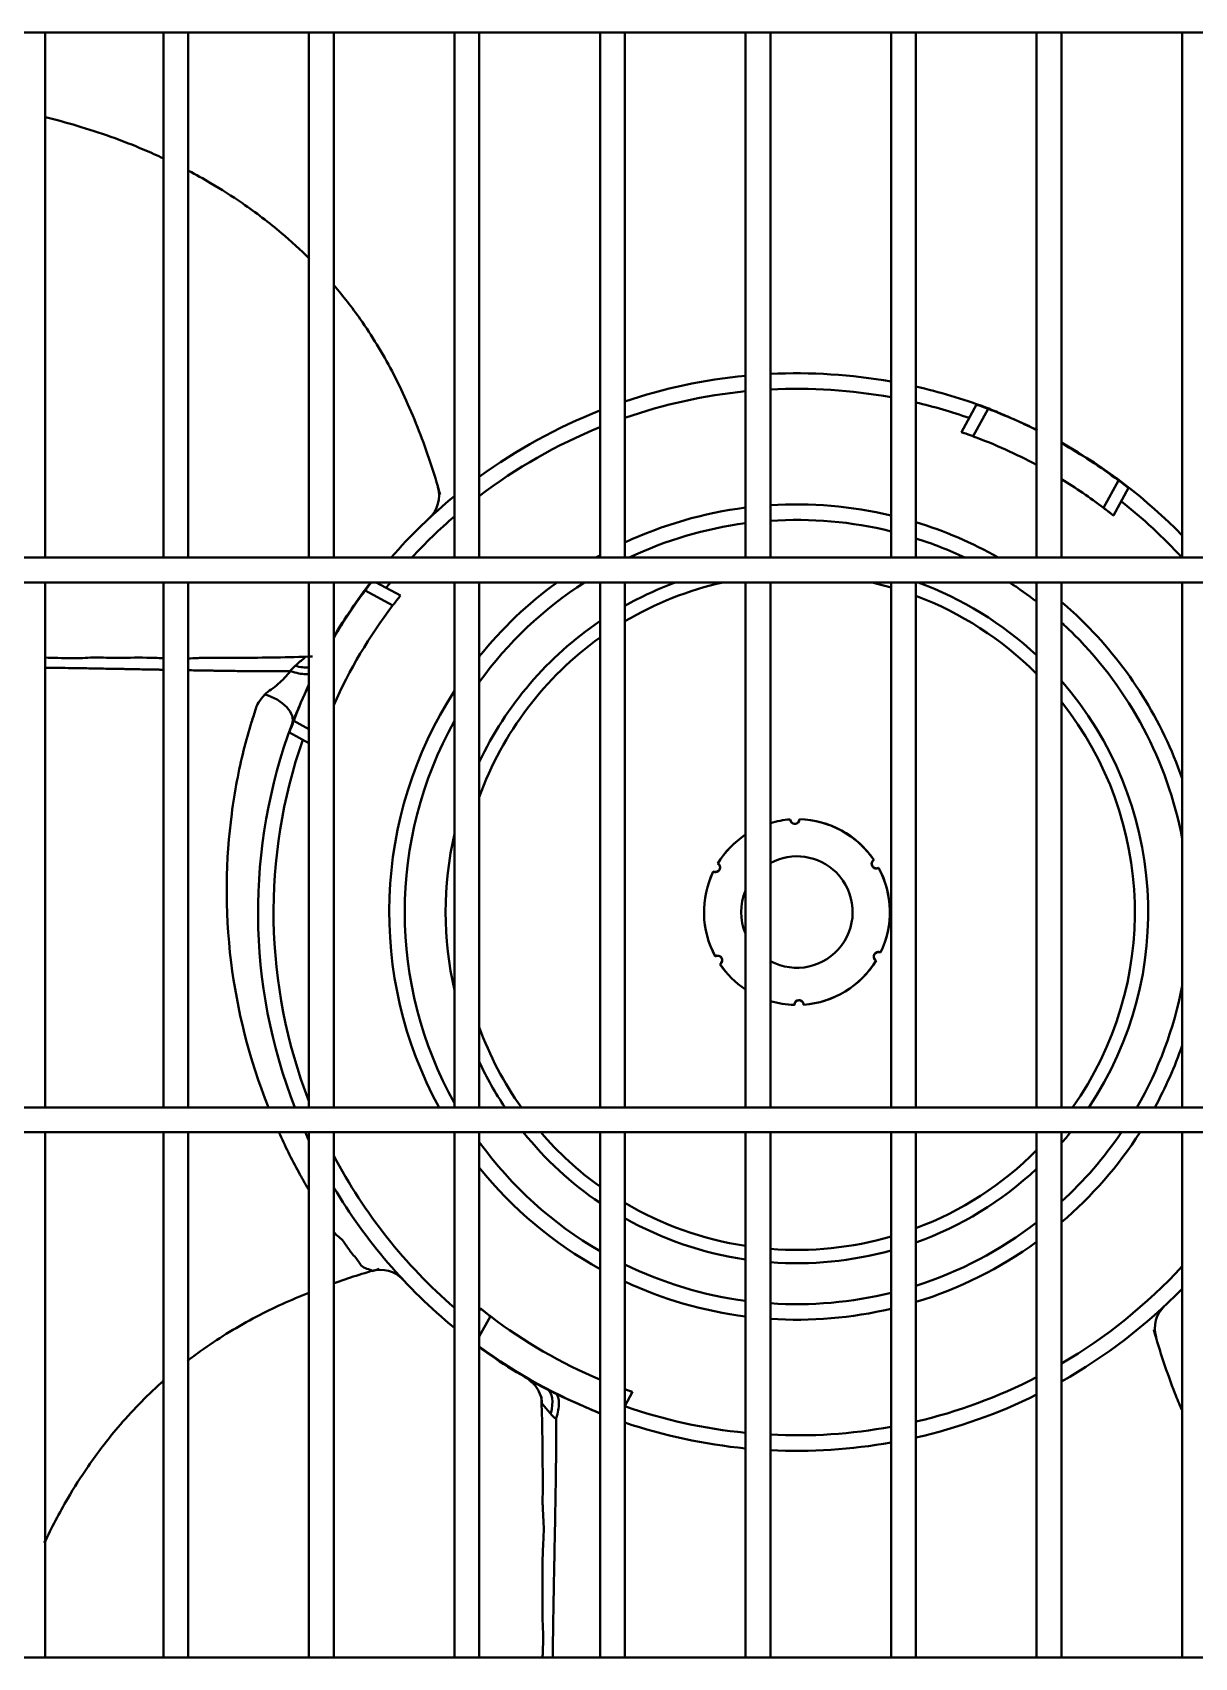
# Model space of a CAD drawing. Extents: x 58467 to 79089, y -33726 to -17391.
# Drawn here: x 72294.2 to 72312.96, y -20280.11 to -20253.87 of the extents above; entities that cross this region are included whole.
import ezdxf

# ---------------------------------------------------------------- set-up
doc = ezdxf.new("R2010")
doc.units = 0
doc.header["$LTSCALE"] = 100
doc.layers.add('+ENTE-ST-DOSEME USTU KONDDRENAJ', color=110, linetype='DOSEMEUSTUKONDENSDRENAJ_LINE', lineweight=40)
doc.linetypes.add('DOSEMEUSTUKONDENSDRENAJ_LINE', pattern='A,300,-40,["CD",Standard,S=15,R=0,X=-35,Y=-7.5],0', length=340)

# ---------------------------------------------------------------- blocks, each defined once
blk = doc.blocks.new('2. KAT SAĞ')
at = {"color": 3}
for p, q in [((54065.897, -32954.95, -3.539), (54184.259, -32954.95, -3.539)), ((54082.21, -32963.429, -3.539), (54082.21, -32954.951, -3.539)), ((54084.117, -32954.951, -3.539), (54084.117, -32963.429, -3.539)), ((54084.517, -32963.429, -3.539), (54084.517, -32954.951, -3.539)), ((54086.467, -32954.951, -3.539), (54086.467, -32963.429, -3.539)), ((54086.867, -32963.429, -3.539), (54086.867, -32954.951, -3.539)), ((54088.816, -32954.951, -3.539), (54088.816, -32963.429, -3.539)), ((54089.216, -32963.429, -3.539), (54089.216, -32954.951, -3.539)), ((54091.166, -32954.951, -3.539), (54091.166, -32963.429, -3.539)), ((54091.566, -32963.429, -3.539), (54091.566, -32954.951, -3.539)), ((54093.516, -32954.951, -3.539), (54093.516, -32963.429, -3.539)), ((54093.916, -32963.429, -3.539), (54093.916, -32954.951, -3.539)), ((54095.865, -32954.951, -3.539), (54095.865, -32963.429, -3.539)), ((54096.265, -32963.429, -3.539), (54096.265, -32954.951, -3.539)), ((54098.215, -32954.951, -3.539), (54098.215, -32963.429, -3.539)), ((54098.615, -32963.429, -3.539), (54098.615, -32954.951, -3.539)), ((54100.565, -32954.951, -3.539), (54100.565, -32963.429, -3.539)), ((54097, -32961.403, -3.539), (54097.244, -32960.958, -3.539)), ((54097.434, -32961.028, -3.539), (54097.19, -32961.471, -3.539)), ((54098.714, -32961.63, -3.539), (54098.715, -32961.63, -3.539)), ((54099.294, -32962.625, -3.539), (54099.537, -32962.182, -3.539)), ((54099.698, -32962.305, -3.539), (54099.454, -32962.75, -3.539)), ((54088.41, -32962.792, -3.539), (54088.43, -32962.774, -3.539)), ((54184.259, -32963.429, -3.539), (54065.897, -32963.429, -3.539)), ((54065.897, -32963.829, -3.539), (54184.259, -32963.829, -3.539)), ((54082.21, -32972.307, -3.539), (54082.21, -32963.829, -3.539)), ((54084.117, -32963.829, -3.539), (54084.117, -32972.307, -3.539)), ((54084.517, -32972.307, -3.539), (54084.517, -32963.829, -3.539)), ((54086.467, -32963.829, -3.539), (54086.467, -32972.307, -3.539)), ((54086.867, -32972.307, -3.539), (54086.867, -32963.829, -3.539)), ((54087.553, -32963.829, -3.539), (54087.943, -32964.043, -3.539)), ((54088.816, -32963.829, -3.539), (54088.816, -32972.307, -3.539)), ((54089.216, -32972.307, -3.539), (54089.216, -32963.829, -3.539)), ((54091.166, -32963.829, -3.539), (54091.166, -32972.307, -3.539)), ((54091.566, -32972.307, -3.539), (54091.566, -32963.829, -3.539)), ((54093.516, -32963.829, -3.539), (54093.516, -32972.307, -3.539)), ((54093.916, -32972.307, -3.539), (54093.916, -32963.829, -3.539)), ((54095.865, -32963.829, -3.539), (54095.865, -32972.307, -3.539)), ((54096.265, -32972.307, -3.539), (54096.265, -32963.829, -3.539)), ((54098.215, -32963.829, -3.539), (54098.215, -32972.307, -3.539)), ((54098.615, -32972.307, -3.539), (54098.615, -32963.829, -3.539)), ((54100.565, -32963.829, -3.539), (54100.565, -32972.307, -3.539)), ((54087.819, -32964.203, -3.539), (54087.376, -32963.96, -3.539)), ((54086.221, -32966.063, -3.539), (54086.467, -32966.198, -3.539)), ((54086.467, -32966.426, -3.539), (54086.152, -32966.253, -3.539)), ((54084.522, -32967.153, -3.539), (54084.517, -32967.152, -3.539)), ((54084.522, -32967.153, -3.539), (54084.517, -32967.152, -3.539)), ((54184.259, -32972.308, -3.539), (54065.897, -32972.308, -3.539)), ((54065.897, -32972.708, -3.539), (54184.259, -32972.708, -3.539)), ((54082.21, -32981.186, -3.539), (54082.21, -32972.707, -3.539)), ((54084.117, -32972.707, -3.539), (54084.117, -32981.186, -3.539)), ((54084.517, -32981.186, -3.539), (54084.517, -32972.707, -3.539)), ((54086.467, -32972.707, -3.539), (54086.467, -32981.186, -3.539)), ((54086.867, -32981.186, -3.539), (54086.867, -32972.707, -3.539)), ((54088.816, -32972.707, -3.539), (54088.816, -32981.186, -3.539)), ((54089.216, -32981.186, -3.539), (54089.216, -32972.707, -3.539)), ((54091.166, -32972.707, -3.539), (54091.166, -32981.186, -3.539)), ((54091.566, -32981.186, -3.539), (54091.566, -32972.707, -3.539)), ((54093.516, -32972.707, -3.539), (54093.516, -32981.186, -3.539)), ((54093.916, -32981.186, -3.539), (54093.916, -32972.707, -3.539)), ((54095.865, -32972.707, -3.539), (54095.865, -32981.186, -3.539)), ((54096.265, -32981.186, -3.539), (54096.265, -32972.707, -3.539)), ((54098.215, -32972.707, -3.539), (54098.215, -32981.186, -3.539)), ((54098.615, -32981.186, -3.539), (54098.615, -32972.707, -3.539)), ((54100.565, -32972.707, -3.539), (54100.565, -32981.186, -3.539)), ((54087.978, -32975.079, -3.539), (54087.968, -32975.067, -3.539)), ((54089.216, -32975.59, -3.539), (54089.236, -32975.554, -3.539)), ((54100.28, -32975.511, -3.539), (54100.261, -32975.529, -3.539)), ((54089.396, -32975.678, -3.539), (54089.216, -32976.006, -3.539)), ((54091.691, -32976.9, -3.539), (54091.566, -32977.128, -3.539)), ((54184.259, -32981.186, -3.539), (54065.897, -32981.186, -3.539))]:
    blk.add_line(p, q, dxfattribs=at)
at = {"color": 3, "extrusion": (0, 0, -1)}
for centre, radius, start, end in [((-54094.345, -32969.152, 3.539), 8.699, 71.3663, 84.5273), ((-54094.345, -32969.152, 3.539), 8.699, 87.1681, 100.0628), ((-54094.345, -32969.152, 3.539), 8.699, 102.7514, 110.4357), ((-54094.345, -32969.152, 3.539), 8.699, 53.8703, 68.5638), ((-54094.345, -32969.152, 3.539), 8.191, 110.3267, 118.1938), ((-54094.345, -32969.152, 3.539), 8.699, 119.3961, 135.6416), ((-54094.345, -32969.152, 3.539), 8.191, 121.4183, 127.1733), ((-54094.345, -32969.152, 3.539), 8.699, 41.1398, 50.5364), ((-54094.345, -32969.152, 3.539), 6.582, 65.0137, 82.7494), ((-54094.345, -32969.152, 3.539), 6.582, 86.2481, 103.3425), ((-54094.345, -32969.152, 3.539), 6.582, 106.9538, 119.5988), ((-54094.345, -32969.152, 3.539), 6.582, 60.3844, 61.11), ((-54094.345, -32969.152, 3.539), 8.699, 30.7139, 37.7283), ((-54094.345, -32969.152, 3.539), 6.582, 38.8013, 53.9606), ((-54094.345, -32969.152, 3.539), 5.671, 60.6487, 69.8006), ((-54094.345, -32969.152, 3.539), 5.671, 110.1825, 133.02), ((-54094.345, -32969.152, 3.539), 8.191, 24.0687, 37.1733), ((-54094.345, -32969.152, 3.539), 6.582, 130.4325, 135), ((-54094.345, -32969.152, 3.539), 5.671, 25.2562, 55.8956), ((-54094.345, -32969.152, 3.539), 6.582, 135, 160.8806), ((-54094.345, -32969.152, 3.539), 6.582, 331.3463, 32.8556), ((-54094.345, -32969.152, 3.539), 5.671, 138.8306, 213.8063), ((-54094.345, -32969.152, 3.539), 8.699, 338.7281, 20.4357), ((-54094.345, -32969.152, 3.539), 1.5, 73.3536, 85.8849), ((-54094.345, -32969.152, 3.539), 1.5, 73.3536, 85.7851), ((-54094.313, -32967.652, 3.539), 0.075, 180.1825, 357.3175), ((-54094.345, -32969.152, 3.539), 1.5, 91.5149, 145.7851), ((-54094.345, -32969.152, 3.539), 1.5, 91.6151, 145.8849), ((-54094.345, -32969.152, 3.539), 5.671, 347.13, 12.8588), ((-54094.345, -32969.152, 3.539), 1.5, 31.5137, 56.4184), ((-54094.345, -32969.152, 3.539), 1.5, 31.6151, 56.419), ((-54094.345, -32969.152, 3.539), 1.5, 331.6151, 25.8849), ((-54094.345, -32969.152, 3.539), 1.5, 331.5149, 25.7863), ((-54093.03, -32968.43, 3.539), 0.075, 120.1825, 297.3175), ((-54095.627, -32968.374, 3.539), 0.075, 240.1825, 57.3175), ((-54094.345, -32969.152, 3.539), 1.5, 151.5149, 205.7851), ((-54094.345, -32969.152, 3.539), 1.5, 151.6151, 205.8849), ((-54093.063, -32969.93, 3.539), 0.075, 60.1825, 237.3175), ((-54095.66, -32969.873, 3.539), 0.075, 300.1825, 117.3175), ((-54094.345, -32969.152, 3.539), 1.5, 303.5817, 325.8849), ((-54094.345, -32969.152, 3.539), 1.5, 303.5818, 325.7851), ((-54094.345, -32969.152, 3.539), 1.5, 211.6151, 265.8849), ((-54094.345, -32969.152, 3.539), 1.5, 211.5149, 265.7851), ((-54094.345, -32969.152, 3.539), 1.5, 271.6151, 286.6471), ((-54094.345, -32969.152, 3.539), 1.5, 271.5149, 286.647), ((-54094.378, -32970.651, 3.539), 0.075, 0.1825, 177.3175), ((-54094.345, -32969.152, 3.539), 6.582, 199.1081, 208.6481), ((-54094.345, -32969.152, 3.539), 5.671, 326.1881, 334.7325), ((-54094.345, -32969.152, 3.539), 8.699, 334.9195, 335.8727), ((-54094.345, -32969.152, 3.539), 5.671, 304.0931, 321.1706), ((-54094.345, -32969.152, 3.539), 6.582, 212.6925, 229.5563), ((-54094.345, -32969.152, 3.539), 5.671, 218.8237, 221.1581), ((-54094.345, -32969.152, 3.539), 6.582, 298.8787, 321.1875), ((-54094.345, -32969.152, 3.539), 5.671, 226.9687, 250.2112), ((-54094.345, -32969.152, 3.539), 8.699, 309.4651, 329.2876), ((-54094.345, -32969.152, 3.539), 5.671, 278.4094, 299.34), ((-54094.345, -32969.152, 3.539), 6.582, 233.9887, 253.035), ((-54094.345, -32969.152, 3.539), 5.671, 254.4525, 274.3425), ((-54094.345, -32969.152, 3.539), 6.582, 277.2394, 294.975), ((-54094.345, -32969.152, 3.539), 8.699, 224.3587, 240.6054), ((-54094.345, -32969.152, 3.539), 6.582, 256.6463, 273.7406), ((-54094.345, -32969.152, 3.539), 8.191, 292.8394, 307.1733), ((-54094.345, -32969.152, 3.539), 8.699, 297.6697, 306.1312), ((-54094.345, -32969.152, 3.539), 8.699, 243.5863, 257.2478), ((-54094.345, -32969.152, 3.539), 8.699, 275.4718, 288.6329), ((-54094.345, -32969.152, 3.539), 8.699, 259.9351, 272.8298)]:
    blk.add_arc(centre, radius, start, end, dxfattribs=at)
at = {"color": 3}
for radius, start, end in [(8.449, 95.6354, 109.2045), (8.449, 79.636, 92.9158), (8.449, 70.7868, 76.8654), (8.691, 63.5604, 69.1851), (8.449, 112.1036, 127.3772), (8.691, 53.3149, 60.576), (8.449, 42.6368, 51.7132), (8.449, 130.8737, 137.3624), (6.332, 97.5263, 115.3407), (6.332, 76.1063, 93.8869), (6.332, 64.6538, 72.3488), (8.449, 140.9474, 141.7132), (6.332, 122.7938, 144.09), (5.455, 102.6281, 120.6282), (5.455, 73.8169, 77.3662), (6.332, 52.3294, 57.2006), (8.691, 143.3149, 149.3716), (5.455, 45, 69.39), (6.332, 45, 47.5988), (5.455, 125.6456, 160.0931), (6.332, 10.8338, 45), (8.691, 155.0266, 159.1851), (5.455, 324.6525, 38.4862), (6.332, 150.8231, 209.1769), (8.449, 160.7868, 201.1705), (0.9, 45, 118.513), (0.9, 241.4868, 45), (0.9, 157.2019, 202.7981), (6.332, 330.1088, 349.1663), (5.455, 199.9069, 215.3531), (5.455, 220.6856, 234.3544), (6.332, 312.4013, 325.8394), (6.332, 215.91, 239.8669), (5.455, 290.61, 315.1912), (8.449, 207.7268, 229.1255), (5.455, 239.3719, 261.2531), (6.332, 287.6513, 307.6706), (5.455, 265.4831, 286.1831), (6.332, 243.9675, 262.4738), (8.449, 300.3544, 317.4022), (6.332, 266.1131, 283.8938), (8.691, 233.8334, 248.5429), (8.449, 283.1359, 297.2591), (8.449, 250.7868, 264.3659), (8.449, 267.0854, 280.3653)]:
    blk.add_arc((54094.345, -32969.152, -3.539), radius, start, end, dxfattribs=at)
at = {"color": 3, "extrusion": (6.04419e-06, 5.64183e-06, 1)}
blk.add_arc((54088.068, -32962.428, -3.396), 0.5, 313.0877, 16.4734, dxfattribs=at)
at = {"color": 3, "extrusion": (-5.03151e-06, 5.39034e-06, 1)}
blk.add_arc((54087.622, -32975.429, -3.991), 0.5, 43.0877, 106.4677, dxfattribs=at)
at = {"color": 3, "extrusion": (-5.89787e-06, -5.50525e-06, 1)}
blk.add_arc((54100.623, -32975.875, -3.679), 0.5, 133.0877, 196.4735, dxfattribs=at)
at = {"color": 3}
for centre, major_axis, ratio, start_param, end_param in [((54086.199, -32964.88, -3.539), (-0.443, 0.232), 0.512974, 1.938544, 2.458256), ((54085.726, -32965.94, -3.539), (0.468, -0.175), 0.588101, 0, 1.726902), ((54090.074, -32977.298, -3.539), (-0.232, -0.443), 0.512974, 1.938544, 3.141593)]:
    blk.add_ellipse(centre, major_axis=major_axis, ratio=ratio, start_param=start_param, end_param=end_param, dxfattribs=at)
for points, knots in [([(54082.214, -32956.317, -3.539), (54082.384, -32956.36, -3.539), (54082.923, -32956.506, -3.539), (54083.56, -32956.733, -3.539), (54084.018, -32956.936, -3.539), (54084.123, -32956.985, -3.539)], [0, 0, 0, 0, 0.261577, 0.828831, 1, 1, 1, 1]), ([(54084.524, -32957.184, -3.539), (54084.644, -32957.247, -3.539), (54084.939, -32957.411, -3.539), (54085.448, -32957.734, -3.539), (54085.984, -32958.142, -3.539), (54086.331, -32958.461, -3.539), (54086.477, -32958.607, -3.539)], [0, 0, 0, 0, 0.167806, 0.420315, 0.746772, 1, 1, 1, 1]), ([(54086.873, -32959.035, -3.539), (54087.022, -32959.209, -3.539), (54087.364, -32959.649, -3.539), (54087.837, -32960.428, -3.539), (54088.261, -32961.383, -3.539), (54088.487, -32962.059, -3.539), (54088.584, -32962.409, -3.539)], [0, 0, 0, 0, 0.182173, 0.442327, 0.718068, 1, 1, 1, 1]), ([(54097.244, -32960.958, -3.539), (54097.244, -32960.958, -3.539), (54097.247, -32960.96, -3.539), (54097.261, -32960.965, -3.539), (54097.272, -32960.968, -3.539), (54097.298, -32960.978, -3.539), (54097.314, -32960.983, -3.539), (54097.349, -32960.996, -3.539), (54097.369, -32961.004, -3.539), (54097.404, -32961.017, -3.539), (54097.419, -32961.022, -3.539), (54097.434, -32961.028, -3.539)], [0, 0, 0, 0, 0.211758, 0.211758, 0.423432, 0.423432, 0.636431, 0.636431, 0.852021, 0.852021, 1, 1, 1, 1]), ([(54098.231, -32961.371, -3.539), (54098.21, -32961.361, -3.539), (54098.19, -32961.352, -3.539), (54098.074, -32961.298, -3.539), (54097.976, -32961.254, -3.539), (54097.793, -32961.172, -3.539), (54097.706, -32961.134, -3.539), (54097.541, -32961.063, -3.539), (54097.461, -32961.03, -3.539), (54097.382, -32961.001, -3.539)], [0, 0, 0, 0, 0.07319, 0.07319, 0.416738, 0.416738, 0.719921, 0.719921, 1, 1, 1, 1]), ([(54097.19, -32961.471, -3.539), (54097.169, -32961.463, -3.539), (54097.147, -32961.455, -3.539), (54097.107, -32961.441, -3.539), (54097.087, -32961.434, -3.539), (54097.054, -32961.422, -3.539), (54097.039, -32961.417, -3.539), (54097.017, -32961.409, -3.539), (54097.008, -32961.406, -3.539), (54097.001, -32961.404, -3.539), (54097, -32961.403, -3.539), (54097, -32961.403, -3.539)], [0, 0, 0, 0, 0.21816, 0.21816, 0.436362, 0.436362, 0.653817, 0.653817, 0.868707, 0.868707, 1, 1, 1, 1]), ([(54099.537, -32962.182, -3.539), (54099.556, -32962.196, -3.539), (54099.574, -32962.21, -3.539), (54099.609, -32962.236, -3.539), (54099.625, -32962.248, -3.539), (54099.653, -32962.27, -3.539), (54099.665, -32962.279, -3.539), (54099.684, -32962.294, -3.539), (54099.691, -32962.299, -3.539), (54099.697, -32962.304, -3.539), (54099.698, -32962.305, -3.539), (54099.698, -32962.305, -3.539)], [0, 0, 0, 0, 0.217793, 0.217793, 0.435623, 0.435623, 0.652794, 0.652794, 0.867695, 0.867695, 1, 1, 1, 1]), ([(54099.454, -32962.75, -3.539), (54099.454, -32962.75, -3.539), (54099.451, -32962.747, -3.539), (54099.44, -32962.738, -3.539), (54099.431, -32962.731, -3.539), (54099.409, -32962.714, -3.539), (54099.396, -32962.704, -3.539), (54099.366, -32962.68, -3.539), (54099.349, -32962.667, -3.539), (54099.319, -32962.645, -3.539), (54099.307, -32962.635, -3.539), (54099.294, -32962.625, -3.539)], [0, 0, 0, 0, 0.211356, 0.211356, 0.422617, 0.422617, 0.635365, 0.635365, 0.851032, 0.851032, 1, 1, 1, 1]), ([(54087.376, -32963.96, -3.539), (54087.389, -32963.941, -3.539), (54087.403, -32963.923, -3.539), (54087.429, -32963.889, -3.539), (54087.442, -32963.872, -3.539), (54087.461, -32963.847, -3.539), (54087.469, -32963.836, -3.539), (54087.476, -32963.828, -3.539)], [0, 0, 0, 0, 0.355398, 0.355398, 0.710856, 0.710856, 1, 1, 1, 1]), ([(54087.943, -32964.043, -3.539), (54087.943, -32964.043, -3.539), (54087.941, -32964.046, -3.539), (54087.932, -32964.057, -3.539), (54087.925, -32964.066, -3.539), (54087.908, -32964.088, -3.539), (54087.897, -32964.101, -3.539), (54087.874, -32964.131, -3.539), (54087.861, -32964.148, -3.539), (54087.838, -32964.178, -3.539), (54087.828, -32964.19, -3.539), (54087.819, -32964.203, -3.539)], [0, 0, 0, 0, 0.211356, 0.211356, 0.422617, 0.422617, 0.635365, 0.635365, 0.851032, 0.851032, 1, 1, 1, 1]), ([(54084.117, -32965.054, -3.539), (54084.028, -32965.05, -3.539), (54083.743, -32965.039, -3.539), (54083.44, -32965.05, -3.539), (54083.193, -32965.045, -3.539), (54083.068, -32965.042, -3.539), (54082.885, -32965.044, -3.539), (54082.689, -32965.061, -3.539), (54082.422, -32965.048, -3.539), (54082.275, -32965.045, -3.539), (54082.209, -32965.044, -3.539)], [0, 0, 0, 0, 0.131646, 0.410876, 0.520141, 0.562705, 0.601468, 0.78581, 0.899724, 1, 1, 1, 1]), ([(54086.524, -32965.025, -3.539), (54086.329, -32965.032, -3.539), (54085.932, -32965.043, -3.539), (54085.51, -32965.046, -3.539), (54085.225, -32965.048, -3.539), (54085.102, -32965.047, -3.539), (54084.971, -32965.048, -3.539), (54084.862, -32965.046, -3.539), (54084.761, -32965.047, -3.539), (54084.645, -32965.052, -3.539), (54084.567, -32965.057, -3.539), (54084.515, -32965.06, -3.539)], [0, 0, 0, 0, 0.286213, 0.579725, 0.615099, 0.700692, 0.766378, 0.829652, 0.869632, 0.911891, 1, 1, 1, 1]), ([(54086.247, -32965.176, -3.539), (54086.299, -32965.129, -3.539), (54086.349, -32965.085, -3.539), (54086.405, -32965.042, -3.539), (54086.415, -32965.032, -3.539), (54086.412, -32965.03, -3.539)], [0, 0, 0, 0, 0.677972, 0.677972, 1, 1, 1, 1]), ([(54084.118, -32965.24, -3.539), (54084.093, -32965.239, -3.539), (54084.022, -32965.238, -3.539), (54083.917, -32965.236, -3.539), (54083.791, -32965.234, -3.539), (54083.665, -32965.231, -3.539), (54083.541, -32965.229, -3.539), (54083.415, -32965.226, -3.539), (54083.291, -32965.224, -3.539), (54083.166, -32965.222, -3.539), (54083.041, -32965.22, -3.539), (54082.915, -32965.217, -3.539), (54082.789, -32965.216, -3.539), (54082.645, -32965.214, -3.539), (54082.516, -32965.211, -3.539), (54082.368, -32965.209, -3.539), (54082.277, -32965.208, -3.539), (54082.218, -32965.208, -3.539), (54082.21, -32965.208, -3.539)], [0, 0, 0, 0, 0.040051, 0.114821, 0.164667, 0.239437, 0.314206, 0.364053, 0.438822, 0.513592, 0.563438, 0.638207, 0.712977, 0.762823, 0.862516, 0.912362, 0.987132, 1, 1, 1, 1]), ([(54086.158, -32965.263, -3.539), (54086.142, -32965.263, -3.539), (54086.1, -32965.263, -3.539), (54086.016, -32965.264, -3.539), (54085.924, -32965.264, -3.539), (54085.83, -32965.263, -3.539), (54085.746, -32965.264, -3.539), (54085.665, -32965.263, -3.539), (54085.569, -32965.262, -3.539), (54085.469, -32965.262, -3.539), (54085.357, -32965.261, -3.539), (54085.258, -32965.259, -3.539), (54085.152, -32965.258, -3.539), (54085.052, -32965.257, -3.539), (54084.951, -32965.255, -3.539), (54084.836, -32965.253, -3.539), (54084.734, -32965.252, -3.539), (54084.622, -32965.25, -3.539), (54084.553, -32965.248, -3.539), (54084.514, -32965.248, -3.539)], [0, 0, 0, 0, 0.032149, 0.083522, 0.160582, 0.211955, 0.263329, 0.314702, 0.366075, 0.443135, 0.494509, 0.571569, 0.622942, 0.674316, 0.751376, 0.802749, 0.879809, 0.931182, 1, 1, 1, 1]), ([(54085.754, -32965.641, -3.539), (54085.816, -32965.582, -3.539), (54085.9, -32965.532, -3.539), (54086.045, -32965.407, -3.539), (54086.106, -32965.331, -3.539), (54086.171, -32965.265, -3.539)], [0, 0, 0, 0, 0.5, 0.5, 1, 1, 1, 1]), ([(54086.158, -32965.263, -3.539), (54086.158, -32965.263, -3.539), (54086.158, -32965.263, -3.539), (54086.186, -32965.232, -3.539), (54086.217, -32965.203, -3.539), (54086.247, -32965.176, -3.539)], [0, 0, 0, 0, 0.000046, 0.000046, 1, 1, 1, 1]), ([(54086.171, -32965.265, -3.539), (54086.261, -32965.294, -3.539), (54086.347, -32965.31, -3.539), (54086.436, -32965.31, -3.539), (54086.454, -32965.309, -3.539), (54086.47, -32965.307, -3.539)], [0, 0, 0, 0, 0.78393, 0.78393, 1, 1, 1, 1]), ([(54085.813, -32972.307, -3.539), (54085.496, -32971.51, -3.539), (54085.305, -32970.716, -3.539), (54085.103, -32969.1, -3.539), (54085.126, -32968.289, -3.539), (54085.268, -32967.201, -3.539), (54085.333, -32966.86, -3.539), (54085.452, -32966.385, -3.539), (54085.495, -32966.232, -3.539), (54085.563, -32966.013, -3.539), (54085.589, -32965.94, -3.539), (54085.619, -32965.837, -3.539), (54085.632, -32965.806, -3.539), (54085.676, -32965.731, -3.539), (54085.706, -32965.686, -3.539), (54085.754, -32965.641, -3.539)], [0, 0, 0, 0, 0.302954, 0.302954, 0.651477, 0.651477, 0.825738, 0.825738, 0.912869, 0.912869, 0.956435, 0.956435, 0.978217, 0.978217, 1, 1, 1, 1]), ([(54086.466, -32965.479, -3.539), (54086.445, -32965.526, -3.539), (54086.425, -32965.572, -3.539), (54086.366, -32965.704, -3.539), (54086.328, -32965.791, -3.539), (54086.257, -32965.956, -3.539), (54086.223, -32966.036, -3.539), (54086.194, -32966.115, -3.539)], [0, 0, 0, 0, 0.218967, 0.218967, 0.624953, 0.624953, 1, 1, 1, 1]), ([(54086.152, -32966.253, -3.539), (54086.152, -32966.253, -3.539), (54086.153, -32966.25, -3.539), (54086.158, -32966.236, -3.539), (54086.162, -32966.225, -3.539), (54086.171, -32966.199, -3.539), (54086.177, -32966.183, -3.539), (54086.19, -32966.148, -3.539), (54086.197, -32966.128, -3.539), (54086.21, -32966.093, -3.539), (54086.216, -32966.078, -3.539), (54086.221, -32966.063, -3.539)], [0, 0, 0, 0, 0.211758, 0.211758, 0.423432, 0.423432, 0.636431, 0.636431, 0.852021, 0.852021, 1, 1, 1, 1]), ([(54092.993, -32968.499, -3.539), (54093.01, -32968.508, -3.539), (54093.054, -32968.512, -3.539), (54093.094, -32968.479, -3.539), (54093.105, -32968.441, -3.539), (54093.103, -32968.412, -3.539), (54093.088, -32968.385, -3.539), (54093.073, -32968.371, -3.539), (54093.065, -32968.367, -3.539)], [0, 0, 0, 0, 0.25, 0.5, 0.625, 0.75, 0.875, 1, 1, 1, 1]), ([(54093.103, -32969.996, -3.539), (54093.119, -32969.986, -3.539), (54093.146, -32969.951, -3.539), (54093.137, -32969.899, -3.539), (54093.11, -32969.87, -3.539), (54093.083, -32969.857, -3.539), (54093.052, -32969.857, -3.539), (54093.033, -32969.863, -3.539), (54093.025, -32969.868, -3.539)], [0, 0, 0, 0, 0.25, 0.5, 0.625, 0.75, 0.875, 1, 1, 1, 1]), ([(54094.456, -32970.649, -3.539), (54094.455, -32970.631, -3.539), (54094.437, -32970.59, -3.539), (54094.388, -32970.572, -3.539), (54094.35, -32970.581, -3.539), (54094.325, -32970.598, -3.539), (54094.309, -32970.624, -3.539), (54094.305, -32970.644, -3.539), (54094.306, -32970.653, -3.539)], [0, 0, 0, 0, 0.25, 0.5, 0.625, 0.75, 0.875, 1, 1, 1, 1]), ([(54086.454, -32973.623, -3.539), (54086.402, -32973.533, -3.539), (54086.352, -32973.444, -3.539), (54086.186, -32973.14, -3.539), (54086.079, -32972.924, -3.539), (54085.982, -32972.708, -3.539)], [0, 0, 0, 0, 0.29522, 0.29522, 1, 1, 1, 1]), ([(54087.486, -32974.943, -3.539), (54087.486, -32974.941, -3.539), (54087.482, -32974.938, -3.539), (54087.463, -32974.93, -3.539), (54087.446, -32974.925, -3.539), (54087.396, -32974.911, -3.539), (54087.361, -32974.898, -3.539), (54087.301, -32974.856, -3.539), (54087.287, -32974.823, -3.539), (54087.249, -32974.767, -3.539), (54087.228, -32974.741, -3.539), (54087.16, -32974.664, -3.539), (54087.119, -32974.609, -3.539), (54087.061, -32974.526, -3.539), (54087.045, -32974.498, -3.539), (54087.005, -32974.445, -3.539), (54086.979, -32974.422, -3.539), (54086.922, -32974.374, -3.539), (54086.894, -32974.349, -3.539), (54086.868, -32974.321, -3.539)], [0, 0, 0, 0, 0.041274, 0.041274, 0.097669, 0.097669, 0.210461, 0.210461, 0.323252, 0.323252, 0.436043, 0.436043, 0.661626, 0.661626, 0.774417, 0.774417, 0.887208, 0.887208, 1, 1, 1, 1]), ([(54084.509, -32976.396, -3.539), (54084.595, -32976.329, -3.539), (54084.947, -32976.07, -3.539), (54085.588, -32975.68, -3.539), (54086.174, -32975.415, -3.539), (54086.464, -32975.298, -3.539)], [0, 0, 0, 0, 0.146134, 0.586198, 1, 1, 1, 1]), ([(54089.236, -32975.554, -3.539), (54089.236, -32975.554, -3.539), (54089.239, -32975.556, -3.539), (54089.251, -32975.565, -3.539), (54089.26, -32975.572, -3.539), (54089.281, -32975.589, -3.539), (54089.295, -32975.6, -3.539), (54089.325, -32975.623, -3.539), (54089.342, -32975.636, -3.539), (54089.371, -32975.659, -3.539), (54089.384, -32975.669, -3.539), (54089.396, -32975.678, -3.539)], [0, 0, 0, 0, 0.211356, 0.211356, 0.422617, 0.422617, 0.635365, 0.635365, 0.851032, 0.851032, 1, 1, 1, 1]), ([(54100.554, -32977.186, -3.539), (54100.518, -32977.098, -3.539), (54100.348, -32976.677, -3.539), (54100.203, -32976.245, -3.539), (54100.107, -32975.894, -3.539)], [0, 0, 0, 0, 0.208433, 1, 1, 1, 1]), ([(54082.195, -32979.339, -3.539), (54082.31, -32979.094, -3.539), (54082.531, -32978.674, -3.539), (54082.927, -32978.05, -3.539), (54083.413, -32977.411, -3.539), (54083.842, -32976.967, -3.539), (54084.104, -32976.733, -3.539), (54084.115, -32976.722, -3.539)], [0, 0, 0, 0, 0.250799, 0.438254, 0.680606, 0.985878, 1, 1, 1, 1]), ([(54090.023, -32976.711, -3.539), (54090.059, -32976.735, -3.539), (54090.13, -32976.797, -3.539), (54090.198, -32976.93, -3.539), (54090.233, -32977.039, -3.539), (54090.225, -32977.095, -3.539), (54090.224, -32977.096, -3.539)], [0, 0, 0, 0, 0.282713, 0.623797, 0.98945, 1, 1, 1, 1]), ([(54090.459, -32977.326, -3.539), (54090.488, -32977.236, -3.539), (54090.503, -32977.15, -3.539), (54090.504, -32977.011, -3.539), (54090.488, -32976.958, -3.539), (54090.46, -32976.932, -3.539)], [0, 0, 0, 0, 0.5, 0.5, 1, 1, 1, 1]), ([(54090.46, -32976.932, -3.539), (54090.48, -32976.942, -3.539), (54090.501, -32976.952, -3.539), (54090.617, -32977.006, -3.539), (54090.714, -32977.05, -3.539), (54090.898, -32977.131, -3.539), (54090.984, -32977.169, -3.539), (54091.102, -32977.22, -3.539), (54091.134, -32977.233, -3.539), (54091.166, -32977.247, -3.539)], [0, 0, 0, 0, 0.087898, 0.087898, 0.500484, 0.500484, 0.864594, 0.864594, 1, 1, 1, 1]), ([(54091.566, -32976.857, -3.539), (54091.586, -32976.864, -3.539), (54091.604, -32976.87, -3.539), (54091.637, -32976.882, -3.539), (54091.652, -32976.887, -3.539), (54091.674, -32976.895, -3.539), (54091.682, -32976.897, -3.539), (54091.689, -32976.9, -3.539), (54091.691, -32976.9, -3.539), (54091.691, -32976.9, -3.539)], [0, 0, 0, 0, 0.272273, 0.272273, 0.55574, 0.55574, 0.835863, 0.835863, 1, 1, 1, 1]), ([(54090.219, -32976.973, -3.539), (54090.226, -32977.168, -3.539), (54090.237, -32977.565, -3.539), (54090.24, -32977.987, -3.539), (54090.241, -32978.272, -3.539), (54090.24, -32978.395, -3.539), (54090.242, -32978.526, -3.539), (54090.239, -32978.635, -3.539), (54090.24, -32978.736, -3.539), (54090.247, -32978.898, -3.539), (54090.264, -32979.082, -3.539), (54090.248, -32979.363, -3.539), (54090.232, -32979.748, -3.539), (54090.243, -32980.057, -3.539), (54090.238, -32980.304, -3.539), (54090.235, -32980.429, -3.539), (54090.237, -32980.612, -3.539), (54090.255, -32980.808, -3.539), (54090.243, -32981.041, -3.539), (54090.24, -32981.153, -3.539), (54090.239, -32981.187, -3.539)], [0, 0, 0, 0, 0.133514, 0.270433, 0.286934, 0.326862, 0.357504, 0.38702, 0.40567, 0.425383, 0.498549, 0.559198, 0.624297, 0.752478, 0.802637, 0.822176, 0.83997, 0.924593, 0.976886, 1, 1, 1, 1]), ([(54090.369, -32977.25, -3.539), (54090.323, -32977.199, -3.539), (54090.278, -32977.148, -3.539), (54090.235, -32977.092, -3.539), (54090.225, -32977.082, -3.539), (54090.223, -32977.085, -3.539)], [0, 0, 0, 0, 0.677972, 0.677972, 1, 1, 1, 1]), ([(54090.456, -32977.34, -3.539), (54090.456, -32977.34, -3.539), (54090.456, -32977.339, -3.539), (54090.425, -32977.311, -3.539), (54090.396, -32977.281, -3.539), (54090.369, -32977.25, -3.539)], [0, 0, 0, 0, 0.000046, 0.000046, 1, 1, 1, 1]), ([(54090.456, -32977.339, -3.539), (54090.457, -32977.356, -3.539), (54090.457, -32977.397, -3.539), (54090.457, -32977.481, -3.539), (54090.458, -32977.573, -3.539), (54090.457, -32977.667, -3.539), (54090.457, -32977.751, -3.539), (54090.457, -32977.832, -3.539), (54090.456, -32977.928, -3.539), (54090.456, -32978.028, -3.539), (54090.454, -32978.14, -3.539), (54090.453, -32978.239, -3.539), (54090.452, -32978.345, -3.539), (54090.45, -32978.445, -3.539), (54090.449, -32978.546, -3.539), (54090.447, -32978.661, -3.539), (54090.445, -32978.763, -3.539), (54090.443, -32978.88, -3.539), (54090.441, -32978.997, -3.539), (54090.439, -32979.117, -3.539), (54090.437, -32979.222, -3.539), (54090.434, -32979.33, -3.539), (54090.432, -32979.453, -3.539), (54090.43, -32979.58, -3.539), (54090.427, -32979.706, -3.539), (54090.424, -32979.832, -3.539), (54090.422, -32979.956, -3.539), (54090.42, -32980.082, -3.539), (54090.418, -32980.206, -3.539), (54090.415, -32980.331, -3.539), (54090.413, -32980.456, -3.539), (54090.411, -32980.582, -3.539), (54090.409, -32980.708, -3.539), (54090.407, -32980.852, -3.539), (54090.405, -32980.981, -3.539), (54090.403, -32981.104, -3.539), (54090.403, -32981.162, -3.539), (54090.402, -32981.187, -3.539)], [0, 0, 0, 0, 0.014596, 0.03792, 0.072906, 0.09623, 0.119554, 0.142878, 0.166202, 0.201188, 0.224512, 0.259498, 0.282822, 0.306146, 0.341132, 0.364456, 0.399442, 0.422766, 0.457752, 0.492738, 0.516062, 0.539386, 0.574372, 0.609358, 0.632682, 0.667668, 0.702654, 0.725978, 0.760964, 0.79595, 0.819274, 0.85426, 0.889246, 0.91257, 0.959218, 0.982542, 1, 1, 1, 1])]:
    blk.add_open_spline(points, degree=3, knots=knots, dxfattribs=at)
for points, degree in [([(54088.41, -32962.793, -3.539), (54088.405, -32962.797, -3.539), (54088.434, -32962.771, -3.539)], 2), ([(54086.171, -32965.265, -3.539), (54086.167, -32965.264, -3.539), (54086.162, -32965.263, -3.539), (54086.158, -32965.263, -3.539)], 3), ([(54094.385, -32967.653, -3.539), (54094.385, -32967.683, -3.539), (54094.342, -32967.727, -3.539), (54094.281, -32967.728, -3.539), (54094.237, -32967.686, -3.539), (54094.235, -32967.656, -3.539)], 2), ([(54095.663, -32968.437, -3.539), (54095.637, -32968.451, -3.539), (54095.578, -32968.437, -3.539), (54095.546, -32968.385, -3.539), (54095.56, -32968.325, -3.539), (54095.585, -32968.308, -3.539)], 2), ([(54095.624, -32969.936, -3.539), (54095.598, -32969.92, -3.539), (54095.581, -32969.862, -3.539), (54095.61, -32969.808, -3.539), (54095.669, -32969.79, -3.539), (54095.696, -32969.804, -3.539)], 2), ([(54086.862, -32975.147, -3.539), (54087.105, -32975.061, -3.539), (54087.352, -32974.982, -3.539), (54087.603, -32974.913, -3.539)], 3), ([(54087.986, -32975.087, -3.539), (54087.991, -32975.092, -3.539), (54087.964, -32975.063, -3.539)], 2), ([(54100.28, -32975.511, -3.539), (54100.286, -32975.506, -3.539), (54100.257, -32975.533, -3.539)], 2), ([(54090.306, -32976.856, -3.539), (54090.356, -32976.882, -3.539), (54090.408, -32976.908, -3.539), (54090.46, -32976.932, -3.539)], 3), ([(54090.459, -32977.326, -3.539), (54090.457, -32977.33, -3.539), (54090.457, -32977.335, -3.539), (54090.457, -32977.34, -3.539)], 3)]:
    blk.add_open_spline(points, degree=degree, dxfattribs=at)

msp = doc.modelspace()

# ---------------------------------------------------------------- block references
at = {"layer": '+ENTE-ST-DOSEME USTU KONDDRENAJ', "color": 3, "linetype": 'Continuous'}
msp.add_blockref('2. KAT SAĞ', (18212.194, 12701.082), dxfattribs=at)

doc.saveas('drawing.dxf')
